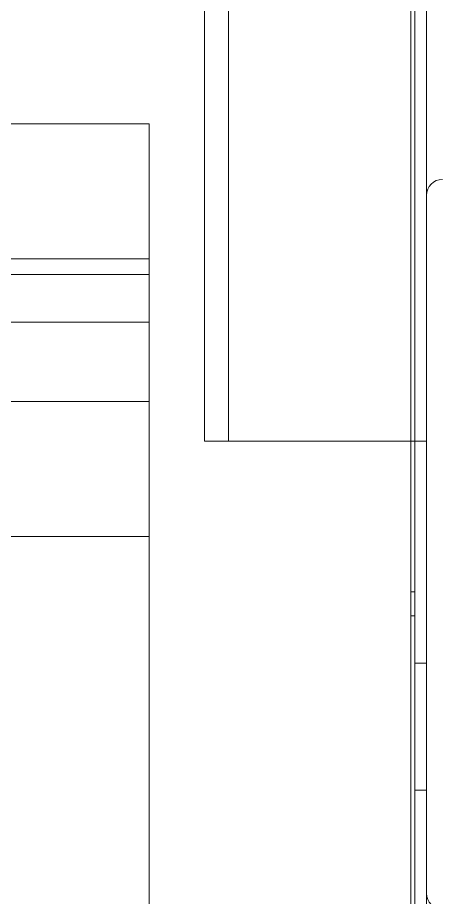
# Model space of a CAD drawing. Extents: x 500 to 100500, y -14500 to 21140.
# Drawn here: x 8908.9 to 8962.5, y -2270.2 to -2159.3 of the extents above; entities that cross this region are included whole.
import ezdxf

# ---------------------------------------------------------------- set-up
doc = ezdxf.new("R2010")
doc.units = 0
doc.linetypes.add('SLD-Solid', pattern=[0])
doc.layers.get('0').update_dxf_attribs({"linetype": 'CONTINUOUS'})
doc.layers.add('D', color=7, linetype='CONTINUOUS')
doc.layers.add('M06SMMF-001B', color=7, linetype='CONTINUOUS')
doc.layers.add('MODEL', color=7, linetype='SLD-Solid', lineweight=15)

# ---------------------------------------------------------------- blocks, each defined once
blk = doc.blocks.new('KA$Cbf7906b1')
at = {"layer": 'MODEL'}
for p, q in [((203, 885.6), (203, 750.6)), ((206, 885.6), (206, 750.6)), ((178, 781.6), (178, 464.6)), ((203, 750.6), (178, 750.6)), ((179.5, 731.6), (179.5, 750.6)), ((180, 731.6), (180, 750.6)), ((206, 750.6), (203, 750.6)), ((179.5, 731.6), (180, 731.6)), ((179.5, 728.6), (179.5, 731.6)), ((180, 731.6), (180, 728.6)), ((180, 728.6), (179.5, 728.6)), ((179.5, 464.6), (179.5, 728.6)), ((180, 464.6), (180, 728.6)), ((179.5, 722.6), (178, 722.6)), ((179.5, 706.6), (178, 706.6))]:
    blk.add_line(p, q, dxfattribs=at)
blk.add_arc((176, 781.6), 2, 0, 90, dxfattribs=at)
blk = doc.blocks.new('KZXCVASDF123')
at = {"color": 7, "linetype": 'Continuous', "lineweight": 18}
for p, q in [((-56163.47, -66292.67, 21.36), (-56145.57, -66292.67, 21.36)), ((-56145.57, -66292.67, 21.36), (-56145.57, -66309.67, 21.36)), ((-56185.66, -66309.67, 21.36), (-56145.57, -66309.67, 21.36)), ((-56145.57, -66309.67, 21.36), (-56145.57, -66311.67, 21.36)), ((-56198.07, -66311.67, 21.36), (-56145.57, -66311.67, 21.36)), ((-56145.57, -66311.67, 21.36), (-56145.57, -66317.67, 21.36)), ((-56145.57, -66317.67, 21.36), (-56220.07, -66317.67, 21.36)), ((-56145.57, -66317.67, 21.36), (-56145.57, -66327.67, 21.36)), ((-56220.07, -66327.67, 21.36), (-56145.57, -66327.67, 21.36)), ((-56145.57, -66344.67, 21.36), (-56145.57, -66327.67, 21.36)), ((-56220.07, -66344.67, 21.36), (-56145.57, -66344.67, 21.36)), ((-56145.57, -66344.67, 21.36), (-56145.57, -66440.67, 21.36))]:
    blk.add_line(p, q, dxfattribs=at)
blk = doc.blocks.new('KA$C03f0ad08')
at = {"layer": 'MODEL', "color": 4}
for p, q in [((178, 1289.6), (178, 768.6)), ((179.5, 143.6), (179.5, 1289.6)), ((180, 143.6), (180, 1289.6))]:
    blk.add_line(p, q, dxfattribs=at)
blk.add_arc((176, 768.6), 2, 270, 0, dxfattribs=at)

msp = doc.modelspace()

# ---------------------------------------------------------------- block references
at = {"layer": 'D', "color": 1}
msp.add_blockref('KZXCVASDF123', (65071.07, 64119.97, -31.83), dxfattribs=at)
at = {"layer": 'M06SMMF-001B', "xscale": -1}
for name, p in [('KA$C03f0ad08', (9138.5, -3038.3, -10.47)), ('KA$Cbf7906b1', (9138.5, -2963.3, -10.47))]:
    msp.add_blockref(name, p, dxfattribs=at)

doc.saveas('drawing.dxf')
